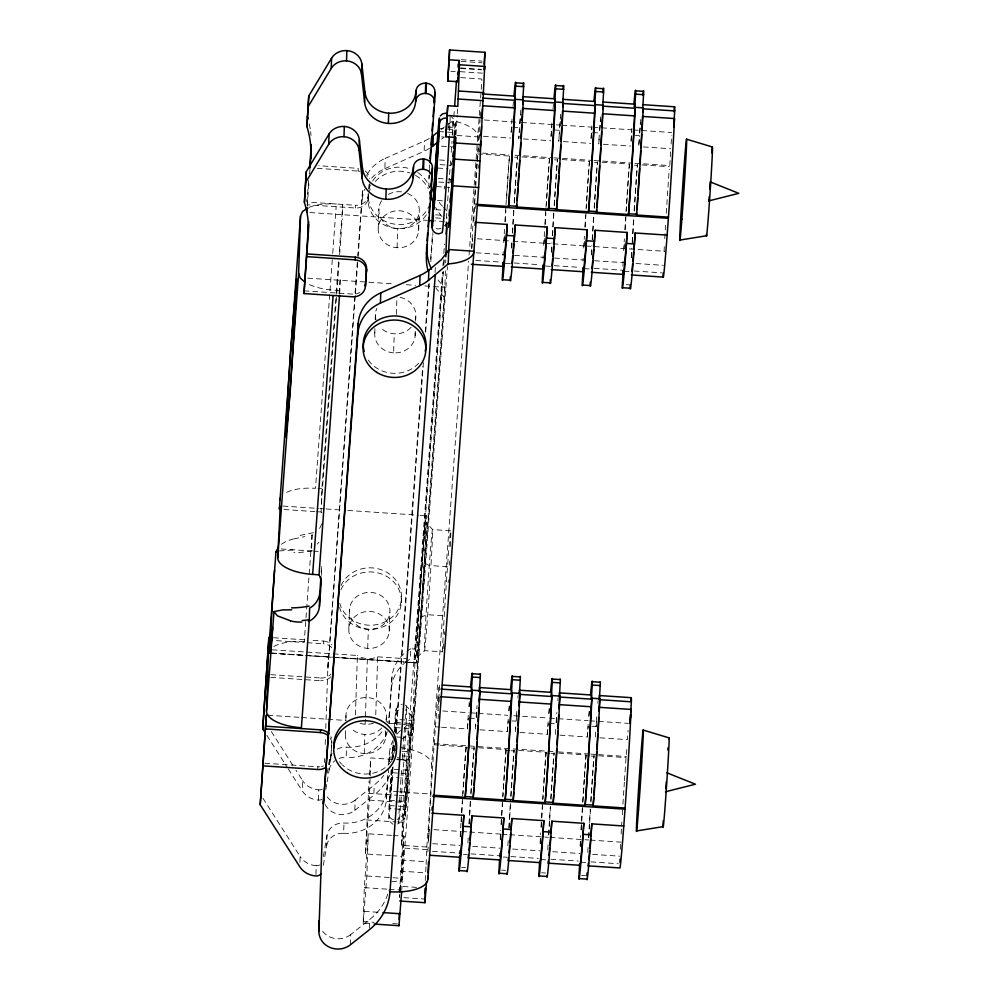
<?xml version="1.0" encoding="UTF-8"?>
<svg xmlns="http://www.w3.org/2000/svg" width="999" height="999" viewBox="0 0 999 999"><rect width="100%" height="100%" fill="white"/><g stroke="black" fill="none" stroke-linecap="round" stroke-linejoin="round"><path stroke-width="0.75" stroke-dasharray="5 3.75" d="M401.885 739.073A40.497 37.025 1.9 0 1 407.917 734.864L412.5 735.164L444.605 297.54L445.442 268.981M391.583 835.364L368.256 833.803L364.298 887.636L363.161 923.251L372.527 923.95M391.221 769.73A54.67 0.812 -86.2 0 0 388.748 813.835L389.285 820.916L392.982 824.35M450.137 116.945L450.062 120.017A58.966 0.874 -86.2 0 1 449.35 135.302M427.847 852.06L428.296 844.817M299.912 862.349L300.112 856.493L262.2 797.052M321.865 799.387A6.069 5.557 1.9 0 1 318.406 800.112A20.255 18.506 1.9 0 1 302.285 790.908L302.622 780.656L296.029 770.316M311.626 548.289L312.063 535.114A20.255 18.519 1.9 0 0 315.322 533.029M321.953 512.924L321.104 512L321.878 488.736L336.126 294.555M321.353 575.274L321.653 566.308M317.769 769.505L317.869 766.795A12.15 11.101 1.9 0 0 319.767 766.782M270.667 677.359L320.716 680.706L320.816 677.996A12.15 11.101 1.9 0 0 330.956 674.088M315.934 874.487L316.233 865.708A20.255 18.506 1.9 0 1 300.112 856.493M318.406 800.112L318.743 789.859A20.255 18.506 1.9 0 1 302.622 780.656M331.768 647.589A12.15 11.101 1.9 0 0 323.426 643.768L323.526 641.071L309.865 640.159M339.66 293.656L340.222 280.307M342.395 214.71L342.744 204.458L339.098 254.171M357.317 261.975L327.822 669.592L355.269 295.504M323.326 865.271L326.648 845.691L326.998 835.439A16.196 14.81 1.9 0 1 343.981 823.026A40.497 37.025 1.9 0 0 386.838 788.773L387.962 773.376M327.123 781.905L329.171 769.854L329.508 759.602A16.196 14.81 1.9 0 1 332.118 753.558M329.021 764.173A12.15 11.101 1.9 0 0 330.706 759.228L331.88 741.758A12.15 11.101 1.9 0 0 330.931 736.638M330.706 759.228L331.88 741.758M355.407 208.004L355.494 205.294A12.15 11.101 1.9 0 0 368.431 195.017L368.344 197.727A12.15 11.101 1.9 0 1 355.407 208.004L306.93 204.758M360.002 171.328A12.15 11.101 1.9 0 0 358.117 171.066L358.204 168.356L318.818 165.734M358.117 256.706L362.674 189.023L357.767 255.769M345.354 733.741L345.454 730.806M345.791 720.541L345.991 714.672M348.851 628.583L349.475 609.527M326.648 845.691A16.196 14.81 1.9 0 1 343.644 833.278L343.981 823.026M339.123 758.441A16.196 14.81 1.9 0 1 346.154 757.429L346.491 747.19A40.497 37.025 1.9 0 0 383.753 729.345M368.107 197.839L368.244 193.744A31.381 28.696 1.9 0 0 392.582 223.776A31.381 28.696 1.9 0 0 428.696 206.668M355.432 714.972L357.405 655.481L270.03 649.65M350.362 944.829L350.699 934.577L369.717 919.48A60.752 55.532 1.9 0 0 388.961 890.109M325.1 804.407A18.981 17.358 1.9 0 0 354.82 810.364L355.157 800.124L374.175 785.014A60.752 55.532 1.9 0 0 383.753 775.386M374.762 333.042L374.912 328.646M375.199 319.842L375.399 313.986M378.246 227.897L378.883 208.828M364.21 753.546L364.835 734.49M365.172 724.238L365.384 718.144M365.434 716.608L367.357 658.653M367.694 648.401L368.331 629.333M371.64 178.084A40.497 37.025 1.9 0 1 384.877 168.644L385.214 158.391L424.5 140.959A40.497 37.025 1.9 0 0 429.957 138.024M390.309 855.594L365.422 853.933L369.081 780.981M363.199 923.326L366.858 875.986L368.256 833.803M365.422 853.933L369.368 800.112L370.117 777.509M370.167 775.998L370.766 757.929L395.042 759.552M375.749 714.797L377.672 656.83A20.255 18.506 1.9 0 1 357.405 655.481M369.43 928.271L369.717 919.48M354.82 810.364L373.838 795.266L374.175 785.014M415.122 332.842A20.255 18.506 1.9 0 1 393.606 352.859L394.243 333.791M397.09 247.702L397.727 228.646M396.366 314.46L396.953 296.865M385.764 736.438L385.914 732.03M386.251 721.778L386.388 717.369M389.248 631.281A20.255 18.506 1.9 0 0 360.127 613.274A20.255 18.506 1.9 0 0 357.779 645.254A20.255 18.506 1.9 0 0 389.248 631.281L389.885 612.225A20.255 18.506 1.9 0 0 360.751 594.205A20.255 18.506 1.9 0 0 358.404 626.186A20.255 18.506 1.9 0 0 389.885 612.225M343.644 833.278A40.497 37.025 1.9 0 0 386.488 799.025L386.838 788.773M391.945 677.522L389.011 723.189L391.945 677.522A40.497 37.025 1.9 0 1 404.732 652.984M393.256 739.972A40.497 37.025 1.9 0 0 389.435 753.358L389.086 763.611A40.497 37.025 1.9 0 1 394.33 747.751M398.476 791.683L391.133 791.196L391.596 777.309L398.938 777.796M392.22 758.316L392.332 755.219A45.554 0.674 -86.2 0 1 393.331 741.295M391.133 791.196A45.554 0.674 -86.2 0 0 392.495 772.726L392.694 766.558M393.381 746.016L393.219 750.649L393.556 746.178M401.336 602.709L401.473 598.613M415.159 335.739L415.309 331.343M415.646 321.079L415.796 316.683M418.656 230.594A20.255 18.506 1.9 0 0 389.523 212.575A20.255 18.506 1.9 0 0 387.175 244.555A20.255 18.506 1.9 0 0 418.656 230.594L419.28 211.526M399.488 894.28L399.388 897.364L399.8 891.832M399.538 892.744L405.144 802.497L406.481 761.163L404.995 760.539A12.15 4.92 4.2 0 0 402.347 759.003M384.877 168.644L424.163 151.211L424.5 140.959M389.185 889.297L400.075 890.022L400.199 886.288L416.546 887.374M426.123 864.51L426.81 847.027L401.561 845.341L402.747 813.985L406.481 761.163L404.995 760.539L405.656 760.251A12.15 4.92 4.2 0 1 406.481 762.162L442.445 272.09M393.144 835.476L404.033 836.2L401.798 889.734M407.917 734.864L408.254 724.612A40.497 37.025 1.9 0 0 404.52 727.022M405.532 662.312A40.497 37.025 1.9 0 1 410.427 659.015L410.776 648.776L415.347 649.075L412.5 735.164M399.95 791.782L407.292 792.282L407.754 778.396L400.412 777.896M408.029 770.192L391.87 769.118L389.573 800.386A45.554 0.674 -86.2 0 0 389.298 808.591L405.457 809.665A45.554 0.674 -86.2 0 1 405.731 801.46L408.491 756.305A45.554 0.674 -86.2 0 1 409.84 737.836L403.971 737.449M407.292 792.282A45.554 0.674 -86.2 0 0 408.653 773.813L411.401 728.646A45.554 0.674 -86.2 0 0 411.675 720.454L395.517 719.367L394.642 731.28M402.035 751.236L409.378 751.723L409.84 737.836M429.195 187.824A60.752 55.532 1.9 0 1 428.996 178.272L429.095 175.349M425.249 880.531L426.024 865.896M445.654 262.887L445.754 259.827M446.815 227.797L447.015 221.691L434.69 220.879M426.81 847.027L430.694 794.043L431.668 764.697L468.618 261.189M456.031 134.64L457.155 115.484M324.563 762.512L324.675 758.453M325.174 744.517L325.487 736.176M325.749 728.433L328.159 659.34M456.943 135.477L477.747 136.863A37.462 15.172 4.2 0 0 452.972 120.829L452.372 134.578L448.813 134.703M459.378 854.07L459.54 850.374M499.363 856.742L499.512 853.046M399.25 808.428L398.813 818.443A6.069 5.557 1.9 0 1 396.978 819.442M428.708 838.623L429.32 829.345L428.121 843.393A85.34 1.261 -86.2 0 1 433.966 747.289L435.452 726.822A85.34 1.261 -86.2 0 1 439.485 687.949L438.436 704.482M478.234 146.653L477.322 156.406A85.34 1.261 -86.2 0 0 475.412 184.34M478.571 140.534L478.821 135.951A85.34 1.261 -86.2 0 1 480.082 119.73M624.462 780.644A85.34 1.261 -86.2 0 1 625.874 760.102L626.873 748.825M670.566 151.823L669.817 165.597L634.215 163.212M441.546 727.235L467.445 728.958L468.256 715.296M475.736 724.013L475.437 729.495A85.34 1.261 -86.2 0 1 475.799 724.812M511.101 132.592L512.012 119.031M520.779 110.052A99.213 1.474 -86.2 0 0 520.017 119.568L518.793 138.611A85.34 1.261 -86.2 0 1 519.505 129.408M480.007 729.807L507.43 731.63L508.229 717.969M515.721 726.673L515.422 732.167A85.34 1.261 -86.2 0 1 515.771 727.484M551.011 136.638L551.898 123.052M560.639 114.236A99.213 1.474 -86.2 0 0 560.002 122.24L558.778 141.284A85.34 1.261 -86.2 0 1 559.49 132.08M519.992 732.467L547.402 734.302L548.214 720.641M555.706 729.345L555.407 734.839A85.34 1.261 -86.2 0 1 555.644 731.693M591.071 137.937L591.883 125.724M559.977 735.139L587.387 736.975L588.199 723.301M595.691 732.017L595.379 737.512A85.34 1.261 -86.2 0 1 595.616 734.365M631.043 140.597L631.855 128.384M438.324 706.031L438.024 710.676L438.261 707.866M472.465 241.558L472.677 238.461L471.84 248.289M440.234 745.217L466.133 746.94L465.222 756.755A99.213 1.474 -86.2 0 0 462.624 796.091M470.991 794.03A85.34 1.261 -86.2 0 1 473.938 749.962L474.125 747.477L473.214 757.292A99.213 1.474 -86.2 0 0 470.716 795.142M514.348 203.159A85.34 1.261 -86.2 0 1 517.307 159.078L517.482 156.593L516.583 166.408A99.213 1.474 -86.2 0 0 514.073 204.258M478.696 747.776L506.106 749.612L505.207 759.427A99.213 1.474 -86.2 0 0 502.697 797.277M510.976 796.702A85.34 1.261 -86.2 0 1 513.923 752.634L514.11 750.149L513.199 759.952A99.213 1.474 -86.2 0 0 510.689 797.801M554.333 205.819A85.34 1.261 -86.2 0 1 557.28 161.751L557.467 159.266L556.555 169.081A99.213 1.474 -86.2 0 0 554.058 206.93M518.681 750.449L546.091 752.284L545.192 762.087A99.213 1.474 -86.2 0 0 542.682 799.937M550.961 799.375A85.34 1.261 -86.2 0 1 553.908 755.306L554.083 752.809L553.184 762.624A99.213 1.474 -86.2 0 0 550.674 800.474M594.318 208.491A85.34 1.261 -86.2 0 1 597.265 164.423L597.452 161.925L596.54 171.741A99.213 1.474 -86.2 0 0 594.03 209.59M558.653 753.121L586.076 754.944L585.164 764.759A99.213 1.474 -86.2 0 0 582.667 802.609M590.946 802.047A85.34 1.261 -86.2 0 1 593.893 757.966L594.068 755.481L593.169 765.296A99.213 1.474 -86.2 0 0 590.659 803.146M634.303 211.164A85.34 1.261 -86.2 0 1 637.25 167.095L637.424 164.598L636.525 174.413A99.213 1.474 -86.2 0 0 634.015 212.263M443.381 271.353L415.01 659.328L410.427 659.015M443.843 265.147L444.18 260.489M446.565 227.909L447.015 221.691M438.049 279.995A60.752 55.532 1.9 0 0 444.842 287.287L412.837 724.912L402.297 724.213M466.133 746.94L465.946 749.425A85.34 1.261 -86.2 0 0 462.999 793.506M477.497 153.921L509.49 156.056L509.303 158.541A85.34 1.261 -86.2 0 0 506.356 202.622M506.106 749.612L505.931 752.097A85.34 1.261 -86.2 0 0 502.984 796.166M522.052 156.893L549.462 158.729L549.288 161.214A85.34 1.261 -86.2 0 0 546.341 205.294M546.091 752.284L545.916 754.769A85.34 1.261 -86.2 0 0 542.957 798.838M562.037 159.565L589.447 161.401L589.273 163.886A85.34 1.261 -86.2 0 0 586.326 207.954M586.076 754.944L585.889 757.442A85.34 1.261 -86.2 0 0 584.477 777.971M602.01 162.238L629.432 164.073L629.245 166.558A85.34 1.261 -86.2 0 0 626.298 210.627M308.591 180.507L307.018 202.06L355.494 205.294M307.23 206.206L309.028 181.681M309.59 174.013L310.04 167.882M332.28 259.603L315.497 488.311A35.44 14.348 4.2 0 0 284.64 493.431M332.729 253.384L336.163 206.718M336.238 293.007L338.636 260.389M321.403 503.084L339.185 260.751M339.648 254.533L342.27 218.806M339.111 293.294L340.359 276.199M355.382 293.956L357.654 262.912M368.868 189.111L369.405 181.731M368.344 197.727L368.556 194.78M368.993 188.861L369.43 182.954M369.53 774.837L370.766 757.929M429.333 168.019L429.558 164.922M428.996 178.272L429.22 175.175M429.333 173.626L429.907 165.884M388.636 764.135L389.435 753.358M386.488 799.025L388.636 769.767M389.298 808.591L391.596 777.309M392.957 758.84L393.931 745.441M394.917 732.042L395.242 727.572A45.554 0.674 -86.2 0 0 395.517 719.367M395.829 733.054L422.727 366.421M425.237 332.242L428.771 284.078M430.594 259.216L432.542 232.817M396.178 733.978L423.414 362.687M425.699 331.618L429.233 283.454M430.831 261.701L432.879 233.741M435.027 272.515L435.601 264.747M405.594 761.101L405.656 760.251L402.622 760.052M442.907 265.859L443.131 262.749M443.818 253.421L444.505 244.081M445.754 226.973L450.774 158.516M451.236 152.285L452.035 141.396M452.485 135.177L453.746 118.082M453.858 116.533L454.433 108.766M415.347 649.075L443.019 271.978M443.593 264.223L443.931 259.565M446.328 226.973L447.003 217.657M401.561 845.341L405.444 792.357L430.694 794.043M409.378 751.723L411.675 720.454M454.595 135.527L455.032 129.57L440.347 128.584M405.457 809.665L407.754 778.396M399.9 890.446L400.199 886.288M400.075 890.022L404.033 836.2M457.267 113.961L457.829 106.381M400.487 890.409L403.596 848.039L428.858 849.724M391.783 881.555A12.15 4.92 4.2 0 0 401.049 879.657L401.748 878.321A12.15 4.92 4.2 0 0 402.684 876.535L447.44 266.671M469.08 254.97L480.482 99.575M480.594 98.014L481.955 79.371M476.148 717.17L476.66 710.451A99.213 1.474 -86.2 0 1 477.047 705.569M599.575 130.282L599.974 124.912A99.213 1.474 -86.2 0 1 600.624 116.908M556.106 722.514L556.618 715.796A99.213 1.474 -86.2 0 1 556.88 712.512M639.547 132.954L639.959 127.585A99.213 1.474 -86.2 0 1 640.596 119.58M438.736 702.247L439.21 696.628A85.34 1.261 -86.2 0 1 438.961 702.122M327.197 773.164L329.508 759.602M325.836 789.435L326.86 783.403M323.401 856.53L326.998 835.439M395.804 710.639L398.002 705.594L402.397 704.108M396.004 709.502L396.253 708.191M509.49 156.056L508.578 165.871A99.213 1.474 -86.2 0 0 505.981 205.207M549.462 158.729L548.563 168.544A99.213 1.474 -86.2 0 0 545.966 207.879M589.447 161.401L588.548 171.216A99.213 1.474 -86.2 0 0 586.038 209.066M629.432 164.073L628.521 173.876A99.213 1.474 -86.2 0 0 626.023 211.726M317.37 544.055L318.831 542.307M416.983 657.23L424.525 650.636L442.707 651.847M405.082 818.006L397.627 824.05M444.23 225.924L447.34 223.451M405.02 813.511L398.813 818.443A58.966 0.874 -86.2 0 0 401.96 788.548A58.966 0.874 -86.2 0 0 406.705 710.901L406.755 706.156M440.934 129.595L444.43 126.898M281.368 544.28L286.613 541.046L293.169 538.985M441.595 139.086L443.519 137.725M447.902 124.338L452.972 120.829M420.529 617.107L427.697 614.71L445.879 615.921M279.221 550.948L293.768 549.974M311.238 535.264L312.063 535.114L304.183 642.494L270.367 640.234M271.603 653.383L307.43 655.694M308.978 655.794L407.105 662.112M408.666 662.212L416.458 662.712L405.557 661.987M461.201 59.69L481.993 61.089M461.213 61.401L482.017 62.787M460.589 67.944L481.381 69.331M460.601 68.456L481.393 69.843M460.139 71.666L482.417 73.152M450.899 71.379L455.232 71.666M460.676 77.597L481.481 78.983M484.478 119.992L520.067 122.377M521.615 122.477L560.314 125.062M561.863 125.162L591.271 127.123M592.819 127.235L631.505 129.808M633.054 129.92L671.74 132.505M512.737 127.198L519.405 127.635M555.382 130.045L559.378 130.307M592.707 132.53L599.363 132.979L598.763 143.956A85.34 1.261 -86.2 0 1 599.35 136.226M635.352 135.377L639.348 135.652L638.736 146.628A85.34 1.261 -86.2 0 1 639.335 138.898M447.614 127.035L456.268 127.61M438.811 131.556L454.982 132.63M483.379 136.251L510.801 138.087M523.364 138.923L550.786 140.747M563.349 141.596L590.759 143.419M603.334 144.256L630.744 146.091M643.306 146.928L670.729 148.764M441.546 136.888L444.48 137.075M441.446 146.166L453.196 146.953M482.542 153.084L508.853 154.845M515.047 155.257L552.185 157.742M553.733 157.842L592.432 160.427M593.98 160.527L632.667 163.112M641.995 164.91L669.417 166.733M514.56 157.155L517.22 157.343M554.545 159.828L557.205 160.002M594.517 162.5L597.19 162.675M634.502 165.172L637.162 165.347M439.523 159.965L448.339 160.552M440.097 164.635L450.374 165.322M437.774 168.057L448.064 168.744M317.207 168.332L358.117 171.066M438.161 178.421L446.978 179.021M448.451 179.108L451.386 179.308M438.786 182.043L449.075 182.73M436.426 186.526L449.65 187.412M437.437 200.512L443.306 200.899M435.864 209.703L444.68 210.29M435.651 214.835L444.468 215.434M435.601 217.894L444.418 218.494M309.865 212.537L427.01 220.354M477.31 238.773L511.363 241.046M512.912 241.146L543.868 243.219M545.417 243.319L551.61 243.731M553.146 243.831L584.103 245.904M585.651 246.004L664.585 251.273M476.048 252.809L503.471 254.645M514.51 255.382L543.456 257.317M554.495 258.054L583.428 259.99M594.48 260.727L623.413 262.65M635.976 263.499L663.398 265.322M475.811 260.439L500.187 262.063M514.273 262.999L540.159 264.735M554.258 265.672L580.144 267.395M594.23 268.344L621.653 270.167M634.215 271.016L661.638 272.839M505.407 263.374L510.726 263.724M545.379 266.034L550.711 266.396M584.028 268.619L590.696 269.068M624.013 271.291L630.681 271.728M626.236 284.653L630.244 284.915M307.692 278.134L394.068 283.903M406.318 284.715L415.609 285.339M424.812 285.951L444.842 287.287M339.885 290.547L333.504 290.122A35.44 14.348 4.2 0 1 308.641 284.253M304.071 290.846L352.547 294.093A12.15 11.101 1.9 0 0 359.827 292.445M318.044 488.474L321.878 488.736A20.255 18.506 1.9 0 1 323.339 492.37M284.003 509.527L314.922 511.588M316.471 511.7L321.104 512M450.686 530.806L432.505 529.582L425.899 522.052M281.156 548.963L312.063 551.036M313.611 551.136L318.256 551.448M447.515 566.733L429.333 565.509L422.352 562.175M273.464 637.724L308.354 640.059M307.143 642.682L323.426 643.768M377.672 656.83L407.455 658.816M271.765 653.096L304.433 655.269M305.994 655.369L404.008 661.887M270.754 674.662L320.816 677.996M442.669 710.976L468.981 712.737M470.529 712.836L476.71 713.249M478.259 713.361L507.667 715.321M513.861 715.734L547.902 718.006M549.45 718.106L588.149 720.691M589.697 720.803L628.383 723.388M469.38 718.069L476.048 718.518M512.025 720.916L516.021 721.191L516.633 713.124A99.213 1.474 -86.2 0 1 517.032 708.241M549.338 723.413L556.006 723.863M591.995 726.261L595.991 726.523L596.603 718.456A99.213 1.474 -86.2 0 1 596.865 715.184M395.454 722.427L411.613 723.513M267.844 715.234L300.037 717.382M301.573 717.482L346.029 720.454M388.898 723.313L400.811 724.113M435.452 726.822L440.022 727.135M599.949 737.811L627.372 739.647A85.34 1.261 -86.2 0 1 628.071 730.431M395.242 727.572L402.597 728.059M404.058 728.159L411.401 728.646M396.615 736.95L402.497 737.349M434.54 743.656L556.805 751.822M558.354 751.922L589.31 753.995M590.859 754.095L597.052 754.507M598.601 754.62L626.46 756.48M434.14 744.804L438.711 745.104M598.638 755.793L626.061 757.617M465.871 747.689L469.867 747.951M471.203 748.039L473.863 748.214M505.856 750.349L509.852 750.624M511.176 750.711L513.848 750.886M545.829 753.021L549.825 753.296M551.161 753.383L553.833 753.558M585.814 755.694L589.81 755.956M591.146 756.056L593.806 756.231M402.609 755.906L408.491 756.305M397.352 759.14L409.115 759.927M396.553 759.652L401.111 759.952M264.785 763.248L317.869 766.795M392.495 772.726L399.837 773.226M401.311 773.326L408.653 773.813M368.169 793.281L397.727 795.254M399.288 795.366L403.946 795.679M389.573 800.386L396.915 800.873M398.389 800.973L405.731 801.46M369.368 800.112L394.255 801.772M395.816 801.872L405.144 802.497M389.36 805.531L405.519 806.605M366.546 819.954L396.103 821.927M397.652 822.027L402.322 822.339M433.953 829.657L460.264 831.405M461.813 831.518L468.007 831.93M469.555 832.03L500.511 834.09M502.06 834.202L508.241 834.615M509.79 834.714L548.488 837.299M550.037 837.399L588.723 839.984M590.272 840.084L621.228 842.157M432.692 843.693L460.114 845.529M472.677 846.365L500.087 848.201M512.662 849.038L540.072 850.861M552.634 851.71L580.057 853.533M592.619 854.37L620.042 856.205M432.455 851.31L459.865 853.146M470.916 853.883L499.85 855.818M510.901 856.555L538.311 858.378M550.874 859.227L578.296 861.051M590.859 861.887L618.269 863.723M463.374 854.345L467.37 854.607M503.359 857.005L507.355 857.279M540.671 859.502L547.34 859.939M580.656 862.174L587.325 862.612M391.858 855.693L401.198 856.318M401.074 860.052L426.323 861.737M461.6 867.432L465.609 867.706M501.585 870.104L505.581 870.379M541.57 872.776L545.566 873.039M581.555 875.449L585.551 875.711M400.262 871.128L425.512 872.814M366.858 875.986L401.748 878.321L401.049 879.657L402.56 879.232L401.685 879.17M364.298 887.636L387.637 889.185M403.846 897.664L424.637 899.05M364.26 911.35L381.368 912.487M363.174 921.615L374.063 922.339M392.732 923.588L397.39 923.9M282.992 506.056L318.444 508.454M319.98 508.553L324.6 508.866M326.149 508.966L341.558 510.002M347.714 510.427L418.618 515.209M420.154 515.309L426.323 515.721M270.205 652.996L304.108 655.307M305.657 655.419L331.843 657.205M333.391 657.317L404.283 662.162M405.819 662.262L416.608 662.999M405.369 705.119L412.063 712.112M455.482 125.724L450.062 120.017A6.069 5.557 1.9 0 0 449.562 119.543M412.125 716.595L406.705 710.901A6.069 5.557 1.9 0 0 405.644 710.014M442.532 206.244L440.559 204.158A60.752 55.532 1.9 0 1 437.325 199.538M443.519 207.28L447.465 211.451M444.605 297.54L437.712 290.247A60.752 55.532 1.9 0 1 436.026 287.974M449.987 115.035L455.419 121.229M271.316 731.543L292.732 765.147M266.845 735.339L287.45 767.644M288.274 768.93L302.285 790.908M396.066 714.123A6.069 5.557 1.9 0 1 402.297 708.978M399.6 801.747A58.966 0.874 -86.2 0 1 401.673 767.806M402.285 758.578A58.966 0.874 -86.2 0 1 404.732 725.349M405.257 718.98A58.966 0.874 -86.2 0 1 406.63 705.918M393.456 819.642A6.069 5.557 1.9 0 1 388.748 813.835M394.243 727.522A54.67 0.812 -86.2 0 1 395.179 732.329M394.393 745.716A54.67 0.812 -86.2 0 1 393.968 752.584M393.032 766.782A54.67 0.812 -86.2 0 1 390.584 800.436M390.097 806.343A54.67 0.812 -86.2 0 1 388.811 818.456M391.783 761.176A54.67 0.812 -86.2 0 1 393.144 741.845M475.974 203.334A50.624 0.749 -86.2 0 1 475.586 208.429M473.838 220.891A50.624 0.749 -86.2 0 1 475.549 189.498M475.736 186.413A50.624 0.749 -86.2 0 1 477.322 162.837M477.435 161.314A50.624 0.749 -86.2 0 1 478.384 148.401M479.108 139.261A50.624 0.749 -86.2 0 1 479.72 132.143M453.833 137.225A53.134 0.787 -86.2 0 1 455.094 134.74M450.586 182.53A53.134 0.787 -86.2 0 1 450.774 179.77M451.798 164.56A53.134 0.787 -86.2 0 1 451.985 161.85M444.243 189.073A58.966 0.874 -86.2 0 1 444.43 186.076M448.613 128.097A58.966 0.874 -86.2 0 1 449.075 122.865M440.984 228.296A6.069 5.557 1.9 0 1 434.852 227.997M455.032 129.57A45.554 0.674 -86.2 0 1 454.907 134.453M451.848 165.422A45.554 0.674 -86.2 0 1 452.035 162.775M407.592 193.419A20.255 18.506 1.9 0 1 417.145 218.631A20.255 18.506 1.9 0 1 389.323 226.348A20.255 18.506 1.9 0 1 381.705 200.599M388.311 194.443A20.255 18.506 1.9 0 1 403.584 192.158M393.606 352.859A20.255 18.506 1.9 0 1 375.224 330.169M385.189 730.669A20.255 18.506 1.9 0 1 365.796 753.596A20.255 18.506 1.9 0 1 345.816 730.868M426.373 214.785A31.381 28.696 1.9 0 1 385.502 225.574A31.381 28.696 1.9 0 1 370.292 189.098M375.324 181.418A31.381 28.696 1.9 0 1 409.952 172.952M415.509 175.374A31.381 28.696 1.9 0 1 428.271 188.799M340.896 589.785A31.381 28.696 1.9 0 1 390.122 578.696A31.381 28.696 1.9 0 1 386.725 625.012A31.381 28.696 1.9 0 1 339.598 607.479M450.836 532.767A60.752 0.899 -86.2 0 1 450.174 548.876M449.5 560.963A60.752 0.899 -86.2 0 1 449.25 565.172M448.339 579.994A60.752 0.899 -86.2 0 1 448.164 582.679M444.667 631.843A60.752 0.899 -86.2 0 1 444.443 634.59M443.643 643.781A60.752 0.899 -86.2 0 1 442.932 650.599M442.569 651.61A60.752 0.899 -86.2 0 1 446.216 585.052A60.752 0.899 -86.2 0 1 450.811 531.043M400.649 747.614A37.462 15.172 4.2 0 1 431.668 764.697M391.283 761.45A31.381 28.696 1.9 0 1 342.42 764.934M341.596 764.098A31.381 28.696 1.9 0 1 339.56 761.725M418.718 363.161A31.381 28.696 1.9 0 1 368.057 359.777M350.699 934.577A18.981 17.358 1.9 0 1 320.979 928.62M355.157 800.124A18.981 17.358 1.9 0 1 326.099 795.354M394.68 748.476A60.752 55.532 1.9 0 1 393.756 754.233M393.419 755.644A60.752 55.532 1.9 0 1 392.632 758.453M392.707 767.307A60.752 55.532 1.9 0 1 373.838 795.266M429.62 148.277A40.497 37.025 1.9 0 1 424.163 151.211M367.257 174.238A40.497 37.025 1.9 0 1 385.214 158.391M362.325 199.276A40.497 37.025 1.9 0 1 364.635 189.198M397.302 757.604A12.15 4.92 4.2 0 1 398.676 757.866M500.212 839.31A99.213 1.474 -86.2 0 1 500.711 830.269M501.048 824.412A99.213 1.474 -86.2 0 1 501.498 816.72M501.598 815.147A99.213 1.474 -86.2 0 1 502.322 803.196M508.766 710.938A99.213 1.474 -86.2 0 1 509.403 703.071M507.892 845.716A99.213 1.474 -86.2 0 1 508.204 839.847M508.878 827.909A99.213 1.474 -86.2 0 1 510.601 799.3M517.882 697.914A99.213 1.474 -86.2 0 1 518.106 695.316M548.863 835.039A85.34 1.261 -86.2 0 1 549.612 821.565M549.712 819.979A85.34 1.261 -86.2 0 1 550.486 806.955M556.343 722.739A85.34 1.261 -86.2 0 1 556.78 717.319M580.369 846.503A85.34 1.261 -86.2 0 1 580.706 839.859M581.243 829.919A85.34 1.261 -86.2 0 1 582.754 804.557M582.941 801.51A85.34 1.261 -86.2 0 1 584.378 779.445M587.387 736.975A85.34 1.261 -86.2 0 1 588.211 726.298M589.035 716.096A85.34 1.261 -86.2 0 1 589.435 711.438M460.227 836.65A99.213 1.474 -86.2 0 1 460.976 823.238M461.063 821.74A99.213 1.474 -86.2 0 1 461.513 814.048M461.613 812.474A99.213 1.474 -86.2 0 1 462.525 797.577M468.918 706.643A99.213 1.474 -86.2 0 1 469.43 700.399M467.919 843.044A99.213 1.474 -86.2 0 1 468.306 835.651M468.981 823.763A99.213 1.474 -86.2 0 1 470.342 801.061M438.349 714.372A85.34 1.261 -86.2 0 1 438.111 718.731M460.502 836.9A85.34 1.261 -86.2 0 1 460.764 831.855M461.301 821.915A85.34 1.261 -86.2 0 1 461.75 814.11M461.825 812.724A85.34 1.261 -86.2 0 1 462.525 801.086M467.445 728.958A85.34 1.261 -86.2 0 1 468.269 718.293M469.23 706.48A85.34 1.261 -86.2 0 1 469.493 703.421M469.218 823.95A85.34 1.261 -86.2 0 1 470.804 797.077M476.373 717.394A85.34 1.261 -86.2 0 1 477.085 708.628M500.487 839.572A85.34 1.261 -86.2 0 1 500.749 834.515M501.286 824.587A85.34 1.261 -86.2 0 1 501.735 816.77M501.81 815.396A85.34 1.261 -86.2 0 1 502.784 799.212M507.43 731.63A85.34 1.261 -86.2 0 1 508.241 720.966M509.078 710.764A85.34 1.261 -86.2 0 1 509.478 706.093M588.848 837.711A85.34 1.261 -86.2 0 1 589.597 824.237M589.685 822.652A85.34 1.261 -86.2 0 1 590.471 809.627M596.203 726.835A85.34 1.261 -86.2 0 1 596.753 719.979M620.354 849.162A85.34 1.261 -86.2 0 1 620.604 844.255M621.141 834.09A85.34 1.261 -86.2 0 1 621.84 822.002M622.277 814.759A85.34 1.261 -86.2 0 1 622.739 807.229M622.926 804.183A85.34 1.261 -86.2 0 1 624.363 782.117M509.115 828.096A85.34 1.261 -86.2 0 1 509.627 818.905M509.727 817.307A85.34 1.261 -86.2 0 1 510.789 799.749M516.358 720.067A85.34 1.261 -86.2 0 1 516.795 714.647M540.397 843.83A85.34 1.261 -86.2 0 1 540.721 837.187M541.271 827.247A85.34 1.261 -86.2 0 1 541.708 819.442M541.795 818.069A85.34 1.261 -86.2 0 1 542.769 801.885M547.402 734.302A85.34 1.261 -86.2 0 1 548.226 723.638M549.063 713.423A85.34 1.261 -86.2 0 1 549.45 708.766M540.109 843.493A99.213 1.474 -86.2 0 1 540.696 832.941M541.033 827.085A99.213 1.474 -86.2 0 1 541.483 819.38M541.583 817.806A99.213 1.474 -86.2 0 1 542.307 805.868M548.751 713.611A99.213 1.474 -86.2 0 1 549.388 705.744M547.802 849.774A99.213 1.474 -86.2 0 1 548.189 842.519M548.613 834.889A99.213 1.474 -86.2 0 1 550.299 806.393M557.867 700.586A99.213 1.474 -86.2 0 1 558.091 697.989M580.094 846.153A99.213 1.474 -86.2 0 1 580.669 835.614M581.006 829.744A99.213 1.474 -86.2 0 1 582.292 808.528M588.736 716.283A99.213 1.474 -86.2 0 1 589.373 708.403M587.787 852.447A99.213 1.474 -86.2 0 1 588.174 845.191M588.586 837.562A99.213 1.474 -86.2 0 1 590.284 809.065M597.839 703.259A99.213 1.474 -86.2 0 1 598.064 700.649M543.056 258.379A99.213 1.474 -86.2 0 1 543.181 255.694M543.731 245.354A99.213 1.474 -86.2 0 1 544.855 225.836M544.954 224.263A99.213 1.474 -86.2 0 1 545.866 209.365M553.009 109.266A99.213 1.474 -86.2 0 1 553.471 103.896M551.411 251.948A99.213 1.474 -86.2 0 1 551.91 242.732M552.31 235.552A99.213 1.474 -86.2 0 1 553.683 212.849M591.67 255.007A85.34 1.261 -86.2 0 1 591.908 250.25M592.457 239.885A85.34 1.261 -86.2 0 1 594.13 211.538M599.812 130.444A85.34 1.261 -86.2 0 1 600.674 119.917M624.063 248.976A85.34 1.261 -86.2 0 1 624.363 243.469M625.137 229.857A85.34 1.261 -86.2 0 1 626.111 213.674M631.106 141.408A85.34 1.261 -86.2 0 1 631.905 131.219M503.071 255.707A99.213 1.474 -86.2 0 1 503.271 251.623M503.758 242.682A99.213 1.474 -86.2 0 1 504.507 229.345M504.97 221.591A99.213 1.474 -86.2 0 1 505.881 206.693M513.024 106.593A99.213 1.474 -86.2 0 1 513.486 101.224M511.5 247.802A99.213 1.474 -86.2 0 1 511.925 240.06M512.337 232.892A99.213 1.474 -86.2 0 1 513.698 210.177M471.665 248.476A85.34 1.261 -86.2 0 1 475.024 190.285M480.332 116.721A85.34 1.261 -86.2 0 1 480.731 111.913M504.12 240.971A85.34 1.261 -86.2 0 1 504.495 234.016M505.182 221.84A85.34 1.261 -86.2 0 1 505.881 210.202M511.276 131.868A85.34 1.261 -86.2 0 1 511.963 123.202M511.788 248.139A85.34 1.261 -86.2 0 1 512.112 241.508M512.574 233.067A85.34 1.261 -86.2 0 1 513.973 209.228M519.955 123.739A85.34 1.261 -86.2 0 1 520.716 114.573M544.105 243.644A85.34 1.261 -86.2 0 1 544.48 236.688M545.167 224.513A85.34 1.261 -86.2 0 1 545.866 212.874M551.136 136.064A85.34 1.261 -86.2 0 1 551.935 125.874M631.655 257.68A85.34 1.261 -86.2 0 1 631.892 252.922M632.429 242.557A85.34 1.261 -86.2 0 1 633.828 218.744M639.785 133.117A85.34 1.261 -86.2 0 1 640.659 122.59M664.048 251.648A85.34 1.261 -86.2 0 1 664.335 246.141M664.76 238.636A85.34 1.261 -86.2 0 1 665.546 225.349M666.283 213.299A85.34 1.261 -86.2 0 1 669.23 169.231M671.078 144.068A85.34 1.261 -86.2 0 1 671.778 135.252M551.698 252.347A85.34 1.261 -86.2 0 1 551.923 247.59M552.559 235.739A85.34 1.261 -86.2 0 1 554.145 208.866M559.939 126.411A85.34 1.261 -86.2 0 1 560.701 117.245M584.09 246.303A85.34 1.261 -86.2 0 1 584.378 240.809M585.152 227.185A85.34 1.261 -86.2 0 1 586.126 211.001M591.121 138.736A85.34 1.261 -86.2 0 1 591.92 128.546M583.029 261.051A99.213 1.474 -86.2 0 1 583.166 258.354M583.716 248.027A99.213 1.474 -86.2 0 1 584.39 236.201M584.939 226.935A99.213 1.474 -86.2 0 1 585.664 214.985M591.383 254.62A99.213 1.474 -86.2 0 1 591.883 245.404M592.207 239.698A99.213 1.474 -86.2 0 1 593.668 215.522M622.889 266.271A99.213 1.474 -86.2 0 1 623.151 261.026M623.701 250.699A99.213 1.474 -86.2 0 1 624.363 238.861M624.912 229.595A99.213 1.474 -86.2 0 1 625.649 217.657M631.368 257.292A99.213 1.474 -86.2 0 1 631.868 248.077M632.192 242.37A99.213 1.474 -86.2 0 1 633.641 218.182M373.539 723.176A20.255 18.506 1.9 0 1 358.978 722.914M397.165 734.003A40.497 37.025 1.9 0 1 402.222 728.833M391.608 687.774A40.497 37.025 1.9 0 1 404.395 663.236M321.528 567.494A73.901 1.099 -86.2 0 1 321.004 575.624M312.237 550.736A92.982 84.278 1.9 0 1 293.843 552.684M273.801 646.54A35.44 14.348 4.2 0 1 304.245 641.658M321.628 523.901A20.255 18.519 1.9 0 1 318.082 530.394M293.743 538.973A33.329 2.722 -10.7 0 1 304.87 536.6M300.1 535.414A34.603 3.959 -11 0 1 313.661 532.704M442.02 216.596A60.752 55.532 1.9 0 1 435.552 207.38M308.703 207.517A35.44 14.348 4.2 0 1 336.351 204.033M400.099 297.302A20.255 18.506 1.9 0 1 415.334 319.555M411.138 327.272A20.255 18.506 1.9 0 1 380.357 327.435M375.961 319.755A20.255 18.506 1.9 0 1 376.798 308.341M346.029 717.582A20.255 18.506 1.9 0 1 367.545 697.564A20.255 18.506 1.9 0 1 385.939 720.242M381.743 727.971A20.255 18.506 1.9 0 1 350.949 728.121M330.794 756.518A12.15 11.101 1.9 0 1 329.108 761.463M323.451 765.958A12.15 11.101 1.9 0 1 321.653 766.495M329.957 737.786A12.15 11.101 1.9 0 1 331.793 744.455M319.68 864.984A6.069 5.557 1.9 0 1 316.233 865.708M306.768 199.788A101.249 92.557 1.9 0 1 308.254 208.754M407.043 651.173A40.497 37.025 1.9 0 1 410.776 648.776M389.348 712.936A40.497 37.025 1.9 0 1 387.113 722.826M337.325 749.138A16.196 14.81 1.9 0 1 346.491 747.19M330.856 676.798A12.15 11.101 1.9 0 1 320.716 680.706M366.446 174.887A12.15 11.101 1.9 0 1 367.582 176.286M323.526 641.071A12.15 11.101 1.9 0 1 331.855 644.879M322.202 789.148A6.069 5.557 1.9 0 1 318.743 789.859M329.171 769.854A16.196 14.81 1.9 0 1 335.015 760.626M387.275 731.693A40.497 37.025 1.9 0 1 346.154 757.429M309.29 123.938A101.249 92.557 1.9 0 1 310.252 129.058M310.614 131.631A101.249 92.557 1.9 0 1 311.014 135.502M365.172 170.954A12.15 11.101 1.9 0 1 369.493 178.509M429.533 177.572A60.752 55.532 1.9 0 1 429.295 174.85M369.368 187.837A31.381 28.696 1.9 0 1 370.429 185.002M372.615 180.969A31.381 28.696 1.9 0 1 411.238 169.256M417.707 172.515A31.381 28.696 1.9 0 1 429.545 187.525M341.021 585.689A31.381 28.696 1.9 0 1 390.259 574.6A31.381 28.696 1.9 0 1 386.863 620.903A31.381 28.696 1.9 0 1 339.735 603.384M407.13 796.178A53.134 0.787 -86.2 0 0 412.175 712.324A53.134 0.787 -86.2 0 0 406.406 786.675A53.134 0.787 -86.2 0 0 407.13 796.178M426.873 625.686A60.752 0.899 -86.2 0 0 432.629 529.832A60.752 0.899 -86.2 0 0 426.036 614.822A60.752 0.899 -86.2 0 0 426.873 625.686M419.605 629.37A67.832 1.011 -86.2 0 0 426.036 522.327A67.832 1.011 -86.2 0 0 418.681 617.232A67.832 1.011 -86.2 0 0 419.605 629.37M419.468 632.654A73.901 1.099 -86.2 0 0 426.473 516.021A73.901 1.099 -86.2 0 0 418.456 619.43A73.901 1.099 -86.2 0 0 419.468 632.654"/><path stroke-width="1.5" d="M440.971 689.098L471.441 691.133L472.415 674.35A99.213 1.474 -86.2 0 0 470.604 686.788M510.589 689.46A99.213 1.474 -86.2 0 1 512.4 677.022L511.413 693.806L479.433 691.67L480.407 674.887A99.213 1.474 -86.2 0 0 480.069 674.238L472.065 673.701M510.289 276.91L510.252 279.583A99.213 1.474 -86.2 0 0 513.998 244.018L515.222 224.975L547.202 227.11L545.991 246.154A99.213 1.474 -86.2 0 1 542.232 281.718L543.206 264.935L543.181 265.984A85.34 1.261 -86.2 0 0 547.202 227.11M482.804 98.114L514.797 100.262L515.771 83.466A99.213 1.474 -86.2 0 0 513.961 95.916M553.946 98.576A99.213 1.474 -86.2 0 1 555.756 86.139L554.782 102.922L522.789 100.787L523.763 84.003A99.213 1.474 -86.2 0 0 523.089 85.552M550.561 692.132A99.213 1.474 -86.2 0 1 552.372 679.682L551.398 696.478L519.418 694.342L520.392 677.547A99.213 1.474 -86.2 0 0 520.042 676.897L512.05 676.373M550.274 279.583L550.237 282.255A99.213 1.474 -86.2 0 0 553.983 246.691L555.207 227.647L587.187 229.782L585.976 248.826A99.213 1.474 -86.2 0 1 582.217 284.39L583.191 267.607L583.154 268.656A85.34 1.261 -86.2 0 0 587.187 229.782M593.93 101.249A99.213 1.474 -86.2 0 1 595.729 88.811L594.755 105.594L562.774 103.459L563.748 86.676A99.213 1.474 -86.2 0 0 563.074 88.224M590.546 694.804A99.213 1.474 -86.2 0 1 592.357 682.354L591.383 699.15L559.403 697.015L560.377 680.219A99.213 1.474 -86.2 0 0 560.027 679.57L552.035 679.033M590.259 282.255L590.209 284.927A99.213 1.474 -86.2 0 0 593.968 249.363L595.179 230.307L627.172 232.442L625.948 251.498A99.213 1.474 -86.2 0 1 622.202 287.063L623.176 270.279L623.139 271.328A85.34 1.261 -86.2 0 0 627.172 232.442M602.847 104.72L603.733 89.336A99.213 1.474 -86.2 0 0 602.847 92.632M630.856 709.552L631.368 701.822L599.375 699.675L600.349 682.891A99.213 1.474 -86.2 0 0 600.012 682.242L592.02 681.705M630.244 284.915L630.194 287.6A99.213 1.474 -86.2 0 0 633.953 252.023L635.164 232.979L667.145 235.115L668.643 214.648A85.34 1.261 -86.2 0 0 674.487 118.556L642.494 116.421A85.34 1.261 -86.2 0 1 641.845 130.095M602.759 106.131L634.74 108.267L635.714 91.471A99.213 1.474 -86.2 0 0 633.903 103.921M673.801 124.863L674.725 110.939L642.732 108.804L643.706 92.008A99.213 1.474 -86.2 0 0 642.819 95.292M433.941 209.553A54.67 0.812 -86.2 0 0 439.198 128.933A54.67 0.812 -86.2 0 0 436.875 145.866A54.67 0.812 -86.2 0 0 432.105 222.952L432.055 227.347M448.226 263.898L448.701 249.55L473.951 251.236A37.462 15.172 4.2 0 1 448.226 263.898L428.496 280.357A40.497 37.025 1.9 0 1 419.692 285.677L380.419 303.109A40.497 37.025 1.9 0 0 357.867 333.741L323.351 804.045L358.204 323.489A40.497 37.025 1.9 0 1 380.756 292.857L420.042 275.424A40.497 37.025 1.9 0 0 428.833 270.117L441.321 259.703L448.539 250.374M708.853 200.075L708.865 200.874L738.785 193.331L710.127 181.868L709.765 189.385M471.441 691.133L471.466 690.084A85.34 1.261 -86.2 0 0 471.353 687L442.407 685.064M479.433 691.67L479.47 690.621A85.34 1.261 -86.2 0 0 479.345 687.537L511.326 689.672A85.34 1.261 -86.2 0 1 511.451 692.757L511.413 693.806M514.797 100.262L514.835 99.201A85.34 1.261 -86.2 0 0 514.71 96.116L482.717 93.981M522.789 100.787L522.827 99.738A85.34 1.261 -86.2 0 0 522.702 96.653L554.682 98.789A85.34 1.261 -86.2 0 1 554.807 101.873L554.782 102.922M519.418 694.342L519.455 693.281A85.34 1.261 -86.2 0 0 519.33 690.209L551.311 692.344A85.34 1.261 -86.2 0 1 551.436 695.416L551.398 696.478M562.774 103.459L562.812 102.41M559.403 697.015L559.428 695.953A85.34 1.261 -86.2 0 0 559.303 692.869L591.296 695.004A85.34 1.261 -86.2 0 1 591.42 698.089L591.383 699.15M594.755 105.594L594.792 104.545A85.34 1.261 -86.2 0 0 594.667 101.461L562.687 99.326M599.375 699.675L599.412 698.626A85.34 1.261 -86.2 0 0 599.288 695.541L631.281 697.677M634.74 108.267L634.777 107.205A85.34 1.261 -86.2 0 0 634.14 106.843M642.732 108.804L642.769 107.742M631.368 701.822L631.393 700.761A85.34 1.261 -86.2 0 0 630.769 700.399M663.161 272.939L663.124 274.001A85.34 1.261 -86.2 0 0 667.145 235.115M674.725 110.939L674.75 109.878A85.34 1.261 -86.2 0 0 673.875 111.688M321.303 873.576A6.069 5.557 1.9 0 1 315.884 875.948A20.255 18.506 1.9 0 1 299.762 866.745L260.215 804.719L266.371 715.134L267.844 715.234M262.725 728.87L268.918 637.424L262.725 728.87L265.197 732.754M263.261 763.149L263.174 765.858L317.769 769.505A12.15 11.101 1.9 0 0 325.05 767.856M260.215 804.719L266.371 715.134M301.386 727.747A35.44 14.348 4.2 0 1 266.508 711.038L268.419 653.646L275.974 551.785L278.334 547.302M301.323 728.583L309.203 621.203A20.255 18.519 1.9 0 0 319.43 606.393L321.054 584.24A20.255 18.506 1.9 0 0 319.031 574.825L312.637 574.4A35.44 14.348 4.2 0 1 277.759 557.692L278.059 548.763A73.901 1.099 -86.2 0 0 279.37 509.215L300.524 216.021L302.41 211.701L306.918 208.366L306.78 212.337L307.118 207.73M277.759 557.692L298.626 273.414L300.524 216.021M306.78 253.921L355.257 257.155A12.15 11.101 1.9 0 1 366.571 269.043L365.397 286.526A12.15 11.101 1.9 0 1 352.46 296.79L303.983 293.556L308.204 234.528A101.249 92.557 1.9 0 0 304.408 202.472L306.243 171.778L329.058 134.016A16.196 14.81 1.9 0 1 346.503 126.748A16.196 14.81 1.9 0 1 359.365 139.86L362.412 167.844L362.075 178.084A25.612 23.414 1.9 0 0 387.974 199.325A25.612 23.414 1.9 0 0 413.111 177.61L413.161 176.973A9.116 8.329 1.9 0 1 422.864 169.268L423.564 169.318A9.116 8.329 1.9 0 1 432.043 178.234L426.473 254.108A60.752 55.532 1.9 0 0 428.271 271.74M310.04 167.882L310.714 158.691A101.249 92.557 1.9 0 0 306.918 126.636L308.766 95.941L331.581 58.179A16.196 14.81 1.9 0 1 349.013 50.899A16.196 14.81 1.9 0 1 361.888 64.023L364.922 91.995L364.585 102.248A25.612 23.414 1.9 0 0 390.484 123.489A25.612 23.414 1.9 0 0 415.621 101.773L415.671 101.124A9.116 8.329 1.9 0 1 425.374 93.419L426.086 93.469A9.116 8.329 1.9 0 1 434.565 102.385L430.132 162.787M304.408 202.472L306.243 171.778M306.918 126.636L308.766 95.941M303.983 293.556L308.541 224.275A101.249 92.557 1.9 0 0 308.691 221.691M309.727 165.122L309.64 167.832L311.051 148.439A101.249 92.557 1.9 0 0 311.251 144.555M308.204 234.528L308.541 224.275M310.714 158.691L311.051 148.439M305.906 182.03L328.721 144.268L329.058 134.016M308.416 106.194L331.231 68.419L331.581 58.179M319.43 606.393L319.905 592.032A73.901 1.099 -86.2 0 0 320.916 576.985M321.054 584.24L321.203 579.757M327.46 735.164A12.15 11.101 1.9 0 0 320.479 732.567L320.579 729.857L265.971 726.223M343.993 136.713L344.33 126.461M346.503 60.877L346.853 50.624M435.264 274.987L389.997 891.745A60.752 55.532 1.9 0 1 369.38 929.732L350.362 944.829A18.981 17.358 1.9 0 1 329.745 947.339A18.981 17.358 1.9 0 1 318.906 931.043L319.243 920.791A18.981 17.358 1.9 0 0 319.38 923.476M366.483 271.753A12.15 11.101 1.9 0 0 355.169 259.865L355.257 257.155M362.075 178.084L359.028 150.112L359.365 139.86M364.585 102.248L361.538 74.263L361.888 64.023M357.867 333.741L358.204 323.489M365.397 286.526L366.571 269.043M380.419 303.109L380.756 292.857M385.839 199.263L386.176 189.011M388.361 123.426L388.698 113.174M413.111 177.61L413.499 166.721A9.116 8.329 1.9 0 1 423.201 159.016L423.901 159.066A9.116 8.329 1.9 0 1 432.392 167.982L432.043 178.234M415.621 101.773L416.009 90.872A9.116 8.329 1.9 0 1 425.711 83.179L426.423 83.217A9.116 8.329 1.9 0 1 434.902 92.133L434.565 102.385M422.864 169.268L423.201 159.016M425.374 93.419L425.711 83.179M419.692 285.677L420.042 275.424M423.564 169.318L423.901 159.066M426.086 93.469L426.423 83.217M399.101 919.405L399.313 913.273M426.473 254.108L426.773 245.329M428.496 280.357L428.833 270.117M431.318 147.128A40.497 37.025 1.9 0 0 432.954 145.904L433.291 135.652L437.799 132.068M448.464 252.66L455.944 137.45L445.841 136.776L447.727 105.707L457.829 106.381L459.428 64.76L484.677 66.446L478.833 184.54L427.884 879.07A37.462 15.172 4.2 0 1 389.997 891.745M449.575 49.95L449.25 59.79L459.353 60.464L457.792 81.693L447.689 81.019L449.575 49.95L484.927 52.31L484.365 70.042L484.677 66.446M445.841 136.776L447.727 105.707M445.854 256.78L446.815 227.797M399.712 901.011L424.962 902.696L425.449 887.974L425.05 893.518M427.884 879.07L427.984 875.986M428.084 872.889L428.446 862.075M450.811 196.766L450.649 201.398A45.554 0.674 -86.2 0 0 452.01 182.929M452.06 181.381L452.472 169.043M458.054 67.095L458.154 64.148M457.792 81.693L457.929 77.485M458.029 74.675L458.116 71.853M459.353 60.464L459.115 68.357L459.428 64.76M318.906 931.043L323.701 793.805M599.875 698.751L599.138 707.304L631.118 709.44A85.34 1.261 -86.2 0 1 625.287 805.531L625.112 808.029L593.119 805.893L594.03 796.078A99.213 1.474 -86.2 0 0 599.662 703.683L599.875 698.751L591.87 698.226L591.67 703.159A99.213 1.474 -86.2 0 1 586.026 795.541L585.127 805.356L553.134 803.221L554.045 793.406A99.213 1.474 -86.2 0 0 559.677 701.023L559.89 696.091L551.898 695.554L551.685 700.486A99.213 1.474 -86.2 0 1 546.053 792.869L545.142 802.684L513.161 800.549L514.06 790.733A99.213 1.474 -86.2 0 0 519.705 698.351L519.905 693.418L511.913 692.881L511.7 697.814A99.213 1.474 -86.2 0 1 506.068 790.197L505.157 800.012L473.176 797.876L474.075 788.061A99.213 1.474 -86.2 0 0 479.72 695.679L479.932 690.746L471.928 690.209L471.728 695.142A99.213 1.474 -86.2 0 1 466.083 787.537L465.184 797.339L433.191 795.204M668.468 217.145L636.475 215.01L637.387 205.195A99.213 1.474 -86.2 0 0 643.019 112.8L643.231 107.88L635.239 107.343L635.027 112.275A99.213 1.474 -86.2 0 1 629.382 204.658L628.483 214.473L596.503 212.337L597.402 202.522A99.213 1.474 -86.2 0 0 603.034 110.14L603.246 105.207L595.254 104.67L595.042 109.603A99.213 1.474 -86.2 0 1 589.41 201.985L588.498 211.8L556.518 209.665L557.417 199.85A99.213 1.474 -86.2 0 0 563.061 107.467L563.261 102.535L555.269 101.998L555.057 106.93A99.213 1.474 -86.2 0 1 549.425 199.313L548.513 209.128L516.533 206.993L517.445 197.178A99.213 1.474 -86.2 0 0 523.076 104.795L523.289 99.863L515.284 99.326L515.084 104.258A99.213 1.474 -86.2 0 1 509.44 196.653L508.541 206.468L476.548 204.333M432.043 810.127L432.217 807.067M588.411 863.111A85.34 1.261 -86.2 0 1 587.899 865.821L619.892 867.969A85.34 1.261 -86.2 0 0 623.788 825.998L625.112 808.029M459.69 855.968L458.891 869.942A99.213 1.474 -86.2 0 0 462.649 834.365L463.861 815.321L431.88 813.186M466.895 870.466A99.213 1.474 -86.2 0 0 470.641 834.902L471.865 815.858L503.846 817.994L502.634 837.037A99.213 1.474 -86.2 0 1 498.876 872.602L499.575 860.052M507.23 224.438A85.34 1.261 -86.2 0 1 503.196 263.324L503.234 262.262L502.26 279.058A99.213 1.474 -86.2 0 0 506.006 243.481L507.23 224.438L475.237 222.302A85.34 1.261 -86.2 0 1 475 225.449M506.88 873.138A99.213 1.474 -86.2 0 0 510.626 837.574L511.85 818.518L543.831 820.666L542.607 839.709A99.213 1.474 -86.2 0 1 538.861 875.274L539.647 861.313M546.853 875.811A99.213 1.474 -86.2 0 0 550.611 840.234L551.823 821.19L583.816 823.326L582.592 842.369A99.213 1.474 -86.2 0 1 578.846 877.946L579.632 863.973M586.838 878.483A99.213 1.474 -86.2 0 0 590.584 842.906L591.808 823.863L623.788 825.998M586.875 875.798L587.062 872.976M619.904 862.274L620.104 859.177M630.544 714.198L629.932 723.488L630.644 715.059M666.308 781.742L665.821 788.623M446.103 234.116L446.565 227.909M465.184 797.339L465.359 794.854A85.34 1.261 -86.2 0 0 471.191 698.763L471.928 690.209M508.541 206.468L508.716 203.971A85.34 1.261 -86.2 0 0 514.56 107.88L515.284 99.326M473.176 797.876L473.364 795.391A85.34 1.261 -86.2 0 0 473.863 788.174M516.533 206.993L516.72 204.508M505.157 800.012L505.344 797.527A85.34 1.261 -86.2 0 0 511.176 701.423L511.913 692.881M548.513 209.128L548.701 206.643A85.34 1.261 -86.2 0 0 554.532 110.552L555.269 101.998M513.161 800.549L513.336 798.064A85.34 1.261 -86.2 0 0 513.748 792.307M556.518 209.665L556.693 207.18A85.34 1.261 -86.2 0 0 558.803 176.274M545.142 802.684L545.329 800.199A85.34 1.261 -86.2 0 0 551.161 704.095L551.898 695.554M588.498 211.8L588.686 209.315A85.34 1.261 -86.2 0 0 594.517 113.212L595.254 104.67M553.134 803.221L553.321 800.723A85.34 1.261 -86.2 0 0 553.721 794.967M596.503 212.337L596.678 209.852M585.127 805.356L585.302 802.871A85.34 1.261 -86.2 0 0 591.146 706.768L591.87 698.226M628.483 214.473L628.658 211.988A85.34 1.261 -86.2 0 0 634.502 115.884L635.239 107.343M593.119 805.893L593.306 803.396A85.34 1.261 -86.2 0 0 593.706 797.639M636.475 215.01L636.663 212.512M266.508 711.038L273.988 611.6L282.705 609.902L291.708 609.815M312.637 574.4L333.079 295.916M319.031 574.825L339.548 295.217M416.009 90.872L415.971 91.521A25.612 23.414 1.9 0 1 390.821 113.237A25.612 23.414 1.9 0 1 364.922 91.995M413.499 166.721L413.449 167.37A25.612 23.414 1.9 0 1 388.311 189.073A25.612 23.414 1.9 0 1 362.412 167.844M430.02 158.729L430.694 149.438M431.044 144.793L431.605 137.05M432.055 130.857L432.629 123.114M433.079 116.92L433.766 107.63M434.103 102.984L434.902 92.133M427.048 240.771L427.609 233.029M428.072 226.835L428.746 217.532M429.095 212.887L429.77 203.596M430.119 198.951L430.681 191.209M431.019 186.563L431.705 177.273M432.043 172.627L432.392 167.982M447.689 81.019L449.25 59.79M454.657 105.657L456.481 80.794M453.071 156.381L453.396 151.91M454.058 142.969L454.495 137.013M449.038 215.809L449.475 209.852M450.025 202.397L450.349 197.939M453.022 161.601L453.671 152.66M453.996 148.189L454.77 137.762M374.088 924.05L398.976 925.711L401.685 891.233M484.053 64.211L484.927 52.31M424.962 902.696L426.523 881.505M709.265 196.553L708.865 200.874M673.763 126.985L674.487 118.556M630.881 712.25L631.118 709.44M522.914 104.133L523.289 99.863M479.083 701.91A85.34 1.261 -86.2 0 0 479.195 699.288L479.932 690.746M562.899 106.806L563.261 102.535M518.993 705.993A85.34 1.261 -86.2 0 0 519.18 701.96L519.905 693.418M602.884 109.478L603.246 105.207M558.978 708.666A85.34 1.261 -86.2 0 0 559.153 704.632L559.89 696.091M642.869 112.15L643.231 107.88M319.905 592.032C319.518 598.676 315.584 604.982 309.64 608.041L309.203 621.203L308.379 621.353M440.309 115.896L442.669 113.836L445.754 113.224M432.954 145.904L438.598 141.421M440.984 233.167C437.362 235.027 432.842 232.43 432.142 228.546M275.974 551.785L278.134 551.211M665.509 791.757L695.429 784.215L666.758 772.751M679.907 240.06L706.568 235.752M636.55 830.943L663.211 826.635M515.434 82.817L523.426 83.354M555.407 85.489L563.411 86.014M595.392 88.149L603.384 88.686M635.376 90.822L643.368 91.359M515.721 86.139L523.726 86.676M555.706 88.811L563.711 89.348M595.691 91.483L603.683 92.02M635.676 94.156L643.668 94.68M458.553 90.996L483.816 92.682M602.672 101.998L634.652 104.133M642.644 104.658L674.637 106.793M458.066 99.001L483.316 100.687M482.567 105.744L514.56 107.88M554.532 110.552L522.552 108.404A85.34 1.261 -86.2 0 1 521.99 120.355M594.517 113.212L562.537 111.076A85.34 1.261 -86.2 0 1 561.975 123.027M634.502 115.884L602.509 113.749A85.34 1.261 -86.2 0 1 601.86 127.422M447.402 115.547L482.754 117.907M455.532 142.994L480.781 144.68M454.995 159.178L480.244 160.864M453.371 185.851L478.621 187.537M508.803 205.719L516.795 206.256M548.776 208.391L556.78 208.916M588.761 211.051L596.753 211.588M628.746 213.724L636.738 214.261M477.697 205.569L668.069 218.282M428.521 220.467L433.166 220.767M506.618 235.414L514.61 235.951M546.603 238.087L554.595 238.624M586.588 240.759L594.58 241.296M626.56 243.431L634.565 243.956M471.328 264.26L503.321 266.408M511.313 266.933L543.294 269.068M551.298 269.605L583.279 271.74M591.283 272.277L623.264 274.413M631.256 274.95L663.249 277.085M306.693 256.631L355.169 259.865M502.597 279.708L510.589 280.244M542.582 282.38L550.574 282.904M582.554 285.04L590.559 285.577M622.539 287.712L630.531 288.249M472.365 677.022L480.369 677.559M512.35 679.695L520.342 680.232M552.335 682.367L560.327 682.904M592.32 685.039L600.312 685.564M440.734 696.728L471.191 698.763M479.195 699.288L511.176 701.423M519.18 701.96L551.161 704.095M559.153 704.632L591.146 706.768M265.884 728.92L320.479 732.567M465.434 796.603L473.439 797.127M505.419 799.262L513.424 799.799M545.404 801.935L553.396 802.472M585.389 804.607L593.381 805.144M432.792 796.353L624.712 809.165M463.261 826.298L471.253 826.835M503.246 828.97L511.238 829.507M543.219 831.643L551.223 832.167M583.204 834.302L591.196 834.839M429.495 855.244L459.965 857.279A85.34 1.261 -86.2 0 0 463.861 815.321M459.24 870.591L467.232 871.116M499.225 873.251L507.217 873.788M539.198 875.923L547.202 876.46M579.183 878.596L587.175 879.132M382.929 912.599L400.037 913.735M290.459 620.779L277.397 615.834L273.988 611.6M686.563 139.186L712.424 146.99M643.206 730.069L669.068 737.874M305.095 282.305L300.212 277.972L298.626 273.414M398.976 925.711L398.926 925.062M455.02 136.164A53.134 0.787 -86.2 0 1 450.599 203.871A53.134 0.787 -86.2 0 1 448.376 222.627M439.423 123.239A6.069 5.557 1.9 0 1 447.065 118.294M432.579 225.512A6.069 5.557 1.9 0 1 432.105 222.952M433.454 215.459A54.67 0.812 -86.2 0 1 432.18 227.572M364.198 351.498A31.381 28.696 1.9 0 1 394.255 315.946A31.381 28.696 1.9 0 1 425.224 351.186M333.966 747.751A31.381 28.696 1.9 0 1 366.496 716.67A31.381 28.696 1.9 0 1 396.141 750.411M433.291 135.652A40.497 37.025 1.9 0 1 431.668 136.875M449.263 136.713A58.966 0.874 -86.2 0 1 445.017 201.81A58.966 0.874 -86.2 0 1 442.12 232.305M668.905 738.785A44.543 0.662 -86.2 0 1 666.333 789.16A44.543 0.662 -86.2 0 1 663.236 820.766M667.832 750.049A44.543 0.662 -86.2 0 1 668.019 747.739M711.725 152.909A44.543 0.662 -86.2 0 1 710.539 185.527A44.543 0.662 -86.2 0 1 706.455 234.315M558.678 714.897A85.34 1.261 -86.2 0 1 557.966 728.246M557.792 731.318A85.34 1.261 -86.2 0 1 557.017 744.605M556.743 749.075A85.34 1.261 -86.2 0 1 555.993 760.976M555.806 763.898A85.34 1.261 -86.2 0 1 554.932 777.247M554.732 780.194A85.34 1.261 -86.2 0 1 553.933 792.045M551.823 821.19A85.34 1.261 -86.2 0 1 550.886 833.291M550.661 836.076A85.34 1.261 -86.2 0 1 549.912 845.229M549.65 848.176A85.34 1.261 -86.2 0 1 548.975 855.469M548.426 860.439A85.34 1.261 -86.2 0 1 547.914 863.161L579.907 865.296A85.34 1.261 -86.2 0 0 583.816 823.326M478.796 707.916A85.34 1.261 -86.2 0 1 478.084 721.403M477.834 725.973A85.34 1.261 -86.2 0 1 477.047 739.26M476.873 742.232A85.34 1.261 -86.2 0 1 476.036 755.631M475.849 758.566A85.34 1.261 -86.2 0 1 475.074 770.429M474.875 773.376A85.34 1.261 -86.2 0 1 474.063 785.226M471.865 815.858A85.34 1.261 -86.2 0 1 471.041 826.523M470.816 829.357A85.34 1.261 -86.2 0 1 469.942 839.897M469.692 842.831A85.34 1.261 -86.2 0 1 469.006 850.124M468.469 855.094A85.34 1.261 -86.2 0 1 467.957 857.816L499.937 859.952A85.34 1.261 -86.2 0 0 503.846 817.994M599.138 707.304A85.34 1.261 -86.2 0 1 598.963 711.338M598.663 717.569A85.34 1.261 -86.2 0 1 597.951 730.918M597.777 733.99A85.34 1.261 -86.2 0 1 596.903 748.75M596.728 751.735A85.34 1.261 -86.2 0 1 595.879 765.109M595.691 768.044A85.34 1.261 -86.2 0 1 594.917 779.919M594.717 782.854A85.34 1.261 -86.2 0 1 593.906 794.704M591.808 823.863A85.34 1.261 -86.2 0 1 590.871 835.963M590.646 838.735A85.34 1.261 -86.2 0 1 589.885 847.901M589.635 850.848A85.34 1.261 -86.2 0 1 588.798 859.615M518.781 710.589A85.34 1.261 -86.2 0 1 517.981 725.574M517.807 728.646A85.34 1.261 -86.2 0 1 517.032 741.932M516.845 744.904A85.34 1.261 -86.2 0 1 516.008 758.303M515.821 761.238A85.34 1.261 -86.2 0 1 514.947 774.575M514.86 776.048A85.34 1.261 -86.2 0 1 513.948 789.372M511.85 818.518A85.34 1.261 -86.2 0 1 511.026 829.195M510.689 833.403A85.34 1.261 -86.2 0 1 509.927 842.569M509.665 845.504A85.34 1.261 -86.2 0 1 508.991 852.796M508.454 857.766A85.34 1.261 -86.2 0 1 507.942 860.489L539.922 862.624A85.34 1.261 -86.2 0 0 543.831 820.666M601.648 131.506A85.34 1.261 -86.2 0 1 600.874 145.167M600.711 147.952A85.34 1.261 -86.2 0 1 599.912 161.214M599.625 165.772A85.34 1.261 -86.2 0 1 596.878 206.993M595.179 230.307A85.34 1.261 -86.2 0 1 593.918 246.528M593.668 249.538A85.34 1.261 -86.2 0 1 592.882 258.666M592.657 261.214A85.34 1.261 -86.2 0 1 591.908 268.556M482.455 108.367A85.34 1.261 -86.2 0 1 482.005 117.695M481.543 126.374A85.34 1.261 -86.2 0 1 481.031 135.564M480.681 141.359A85.34 1.261 -86.2 0 1 480.057 151.686M479.22 165.01A85.34 1.261 -86.2 0 1 479.033 167.969M521.753 124.775A85.34 1.261 -86.2 0 1 521.003 138.237M520.754 142.607A85.34 1.261 -86.2 0 1 520.042 154.358M519.667 160.439A85.34 1.261 -86.2 0 1 519.018 170.642M518.818 173.601A85.34 1.261 -86.2 0 1 518.031 185.439M517.832 188.411A85.34 1.261 -86.2 0 1 517.02 200.212M515.222 224.975A85.34 1.261 -86.2 0 1 513.948 241.184M513.711 244.193A85.34 1.261 -86.2 0 1 512.924 253.334M512.687 255.881A85.34 1.261 -86.2 0 1 511.95 263.212M641.633 134.178A85.34 1.261 -86.2 0 1 640.859 147.84M640.696 150.624A85.34 1.261 -86.2 0 1 639.897 163.886M639.61 168.444A85.34 1.261 -86.2 0 1 637.874 194.93M637.674 197.902A85.34 1.261 -86.2 0 1 636.863 209.665M635.164 232.979A85.34 1.261 -86.2 0 1 633.903 249.201M633.653 252.198A85.34 1.261 -86.2 0 1 632.866 261.338M632.629 263.886A85.34 1.261 -86.2 0 1 631.892 271.228M561.738 127.447A85.34 1.261 -86.2 0 1 560.988 140.909M560.739 145.28A85.34 1.261 -86.2 0 1 559.927 158.541M559.64 163.099A85.34 1.261 -86.2 0 1 558.99 173.302M555.207 227.647A85.34 1.261 -86.2 0 1 553.933 243.856M553.683 246.865A85.34 1.261 -86.2 0 1 552.909 255.994M552.672 258.554A85.34 1.261 -86.2 0 1 551.923 265.884M268.419 653.646A35.44 14.348 4.2 0 1 269.031 651.198M272.652 627.397A73.901 1.099 -86.2 0 1 270.055 646.977A73.901 1.099 -86.2 0 1 274.55 570.004M309.203 606.118A92.845 85.564 1.9 0 1 291.671 607.879M301.873 622.077A33.329 22.19 -15 0 1 290.409 620.854M308.304 619.792A34.603 22.178 -14.9 0 1 302.197 620.504M279.67 500.287A35.44 14.348 4.2 0 1 280.182 498.076M320.579 729.857A12.15 11.101 1.9 0 1 328.908 733.678M365.484 283.816A12.15 11.101 1.9 0 1 365.209 285.539M328.721 144.268A16.196 14.81 1.9 0 1 346.154 136.988A16.196 14.81 1.9 0 1 359.028 150.112M431.493 269.255A60.752 55.532 1.9 0 1 426.735 245.23M307.255 116.384A101.249 92.557 1.9 0 1 308.017 118.893M331.231 68.419A16.196 14.81 1.9 0 1 348.676 61.151A16.196 14.81 1.9 0 1 361.538 74.263M434.003 193.419A60.752 55.532 1.9 0 1 430.769 184.315M433.666 203.671A60.752 55.532 1.9 0 1 429.832 191.883M434.952 186.426L434.49 200.312A45.554 0.674 -86.2 0 0 435.851 181.855L438.598 136.688A45.554 0.674 -86.2 0 0 438.873 128.484L436.575 159.765L437.038 145.879A45.554 0.674 -86.2 0 0 435.689 164.348L432.929 209.503A45.554 0.674 -86.2 0 0 432.654 217.707L434.952 186.426M290.497 351.161L286.663 414.685A60.752 0.899 -86.2 0 0 285.926 436.825L290.16 392.757L295.891 300.949A60.752 0.899 -86.2 0 0 296.628 278.821L290.497 351.161M638.511 810.152A50.624 0.749 -86.2 0 0 643.306 730.269A50.624 0.749 -86.2 0 0 637.812 801.098A50.624 0.749 -86.2 0 0 638.511 810.152M681.867 219.268A50.624 0.749 -86.2 0 0 686.663 139.385A50.624 0.749 -86.2 0 0 681.168 210.215A50.624 0.749 -86.2 0 0 681.867 219.268M377.01 372.49A31.381 28.696 1.9 0 0 425.799 350.836A31.381 28.696 1.9 0 0 380.644 322.914A31.381 28.696 1.9 0 0 377.01 372.49M347.615 773.176A31.381 28.696 1.9 0 0 396.391 751.523A31.381 28.696 1.9 0 0 351.248 723.601A31.381 28.696 1.9 0 0 347.615 773.176"/></g></svg>
